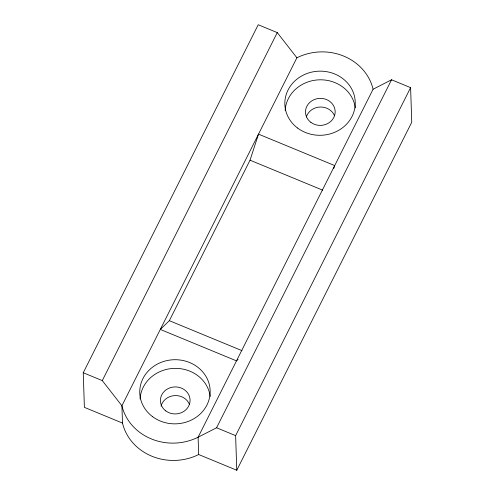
<?xml version="1.0" encoding="UTF-8"?>
<svg xmlns="http://www.w3.org/2000/svg" width="495" height="495" viewBox="0 0 495 495"><rect width="100%" height="100%" fill="white"/><g stroke="black" fill="none" stroke-linecap="round" stroke-linejoin="round"><path stroke-width="0.74" d="M238.095 359.327L236.499 360.867L160.306 329.423L169.34 320.68L250.043 160.188L258.501 134.133L334.694 165.578L333.754 168.473M83.247 372.741L258.223 24.75L277.268 32.608L296.895 57.785A52.408 47.724 -1.9 0 1 373.088 89.23L391.557 79.775L410.609 87.64L411.753 122.259L236.777 470.25L198.681 454.528A52.408 47.724 -1.9 0 1 122.488 423.083L84.391 407.36L83.247 372.741L102.292 380.599L121.912 405.77A52.408 47.724 -1.9 0 0 198.105 437.215L216.581 427.767L391.557 79.775M102.292 380.599L277.268 32.608M296.895 57.785L121.912 405.77L122.488 423.083M373.088 89.23L198.105 437.215L198.681 454.528M236.777 470.25L235.626 435.631L410.609 87.64M250.043 160.188L322.672 190.16M169.34 320.68L241.975 350.652M216.581 427.767L235.626 435.631M306.331 116.969A14.844 13.514 -1.9 0 1 320.018 107.031A14.844 13.514 -1.9 0 1 334.533 115.756M161.048 406.209A14.844 13.514 -1.9 0 1 174.537 395.604A14.844 13.514 -1.9 0 1 189.443 404.31M285.163 110.478A35.219 32.07 -1.9 0 1 319.157 79.825A35.219 32.07 -1.9 0 1 355.311 107.947M140.073 399.032A35.219 32.07 -1.9 0 1 174.067 368.379A35.219 32.07 -1.9 0 1 210.214 396.501M165.769 410.887A14.844 13.514 -1.9 0 0 189.87 402.621A14.844 13.514 -1.9 0 0 170.088 387.783A14.844 13.514 -1.9 0 0 165.769 410.887M310.86 122.339A14.844 13.514 -1.9 0 0 334.96 114.067A14.844 13.514 -1.9 0 0 315.179 99.235A14.844 13.514 -1.9 0 0 310.86 122.339M297.563 128.038A35.219 32.07 -1.9 0 0 354.76 108.417A35.219 32.07 -1.9 0 0 307.81 73.217A35.219 32.07 -1.9 0 0 297.563 128.038M152.472 416.592A35.219 32.07 -1.9 0 0 209.67 396.965A35.219 32.07 -1.9 0 0 162.719 361.771A35.219 32.07 -1.9 0 0 152.472 416.592"/></g></svg>
